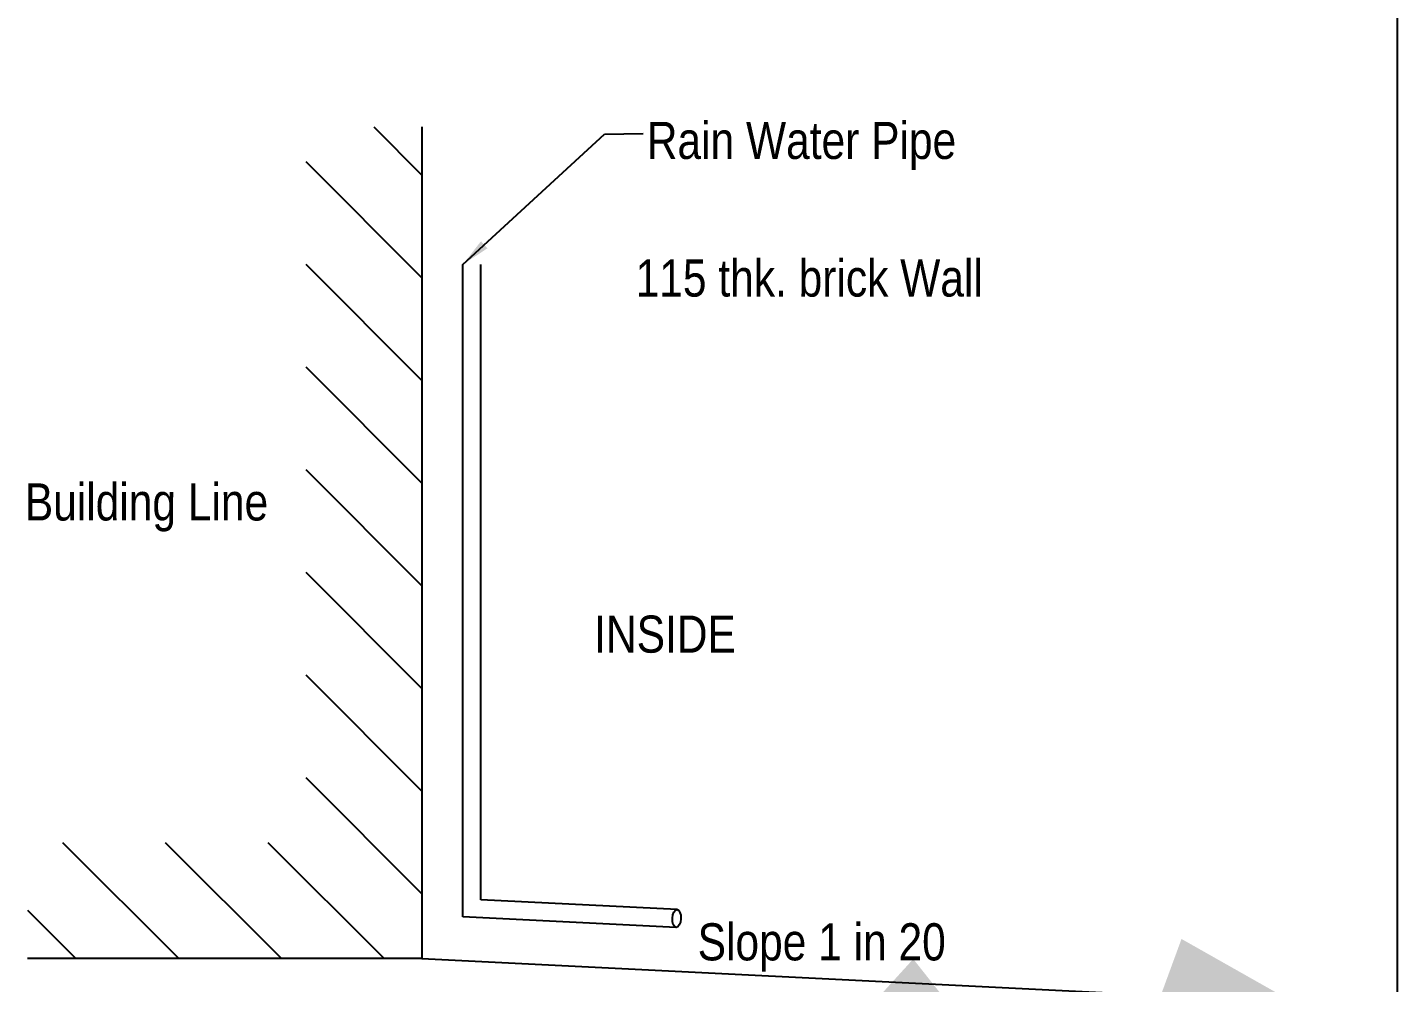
# Model space of a CAD drawing. Header units: metres. Extents: x 826 to 1433, y -826 to -586.
# Drawn here: x 1314.33 to 1322.82, y -792.22 to -786.3 of the extents above; entities that cross this region are included whole.
import ezdxf

# ---------------------------------------------------------------- set-up
doc = ezdxf.new("R2010")
doc.units = ezdxf.units.M
doc.layers.add('text', color=7, linetype='Continuous', lineweight=25)
doc.styles.get("Standard").update_dxf_attribs({"font": 'swissck.ttf'})
doc.styles.add('STYLE1', font='swissck.ttf', dxfattribs={"height": 0.3})
doc.dimstyles.new('mohan', dxfattribs={"dimtxt": 9, "dimasz": 4.5, "dimexe": 4.5, "dimexo": 9, "dimgap": 0.0625, "dimtad": 0, "dimdec": 4, "dimzin": 0, "dimdsep": 46, "dimlunit": 4, "dimtxsty": 'Standard', "dimblk": 'ARCHTICK', "dimcen": 0.09, "dimclrd": 9, "dimclre": 9, "dimclrt": 7, "dimadec": 0, "dimazin": 0, "dimtfac": 1, "dimtdec": 4, "dimtix": 1, "dimtofl": 0, "dimtmove": 2, "dimatfit": 0, "dimfxl": 0, "dimtolj": 1, "dimtzin": 0, "dimlwd": -1, "dimarcsym": 0})
doc.dimstyles.get("Standard").update_dxf_attribs({"dimtxt": 0.18, "dimasz": 0.18, "dimexe": 0.18, "dimexo": 0.0625, "dimgap": 0.09, "dimtad": 0, "dimtih": 1, "dimtoh": 1, "dimdec": 4, "dimzin": 0, "dimdsep": 46, "dimtxsty": 'Standard', "dimcen": 0.09, "dimadec": 0, "dimazin": 0, "dimtfac": 1, "dimtdec": 4, "dimtofl": 0, "dimtmove": 0, "dimatfit": 3, "dimfxl": 0, "dimtolj": 1, "dimtzin": 0, "dimarcsym": 0})

# ---------------------------------------------------------------- blocks, each defined once
blk = doc.blocks.new('_ArchTick')
at = {"color": 0, "lineweight": 0, "const_width": 0.15}
blk.add_lwpolyline([(-0.5, -0.5), (0.5, 0.5)], dxfattribs=at)

msp = doc.modelspace()

# ---------------------------------------------------------------- hatches: boundary and pattern name
at = {"ltscale": 7}
h = msp.add_hatch(dxfattribs=at)
h.set_pattern_fill('ANSI31', scale=3.599816, angle=90, style=0)
h.set_pattern_definition([(135, (-1094.5092, 686.70394), (-0.318181816, -0.318181816), [])])
h.paths.add_polyline_path([(1316.77383, -786.91687), (1316.05386, -786.91687), (1316.05386, -791.35175), (1314.32988, -791.35175), (1314.32988, -792.07171), (1316.77383, -792.07171)])

# ---------------------------------------------------------------- linework, layer by layer
at = {"color": 7, "ltscale": 7}
for p, q in [((1316.77383, -786.91687), (1316.77383, -792.07171)), ((1316.77383, -792.07171), (1314.32988, -792.07171)), ((1316.77383, -792.07171), (1321.11298, -792.28867))]:
    msp.add_line(p, q, dxfattribs=at)
at = {"color": 7}
for p, q in [((1317.02767, -791.79041), (1317.02767, -787.76924)), ((1317.02767, -791.81192), (1317.02767, -787.76924)), ((1317.13803, -791.70708), (1317.13803, -787.76924)), ((1318.35454, -791.7679), (1317.13803, -791.70708)), ((1318.34913, -791.87799), (1317.02767, -791.81192))]:
    msp.add_line(p, q, dxfattribs=at)
msp.add_lwpolyline([(1322.81861, -825.30053), (1322.81861, -825.30053), (1322.81861, -786.12156)], dxfattribs=at)
msp.add_ellipse((1318.35188, -791.82295), major_axis=(-0.00275, -0.05504), ratio=0.4802986, dxfattribs=at)

# ---------------------------------------------------------------- texts
at = {"color": 7, "style": 'STYLE1'}
for s, height, p in [('Rain Water Pipe', 0.2298347, (1318.16732, -787.1154)), ('115 thk. brick Wall', 0.2298347, (1318.09793, -787.96833)), ('Building Line', 0.2298347, (1314.314, -789.35606)), ('INSIDE', 0.229835, (1317.84127, -790.17524)), ('Slope 1 in 20', 0.2298347, (1318.48238, -792.08243))]:
    msp.add_text(s, height=height, dxfattribs=at).set_placement(p)

# ---------------------------------------------------------------- leaders
at = {"color": 7}
msp.add_leader([(1317.02767, -787.76924), (1317.90563, -786.96155), (1318.14536, -786.95665)], dimstyle='Standard', override={"dimtxt": 0.18, "dimasz": 0.18, "dimexe": 0.18, "dimexo": 0.18, "dimgap": 0.18, "dimfxl": 0.5}, dxfattribs=at)
at = {"layer": 'text', "color": 7}
for points in [[(1319.90767, -796.2305), (1320.14732, -795.80697)], [(1316.74928, -795.44754), (1317.35356, -794.96905)]]:
    msp.add_leader(points, dimstyle='mohan', override={"dimasz": 4.5, "dimgap": 0.0625, "dimtad": 0, "dimfxl": 0.5}, dxfattribs=at)

doc.saveas('drawing.dxf')
